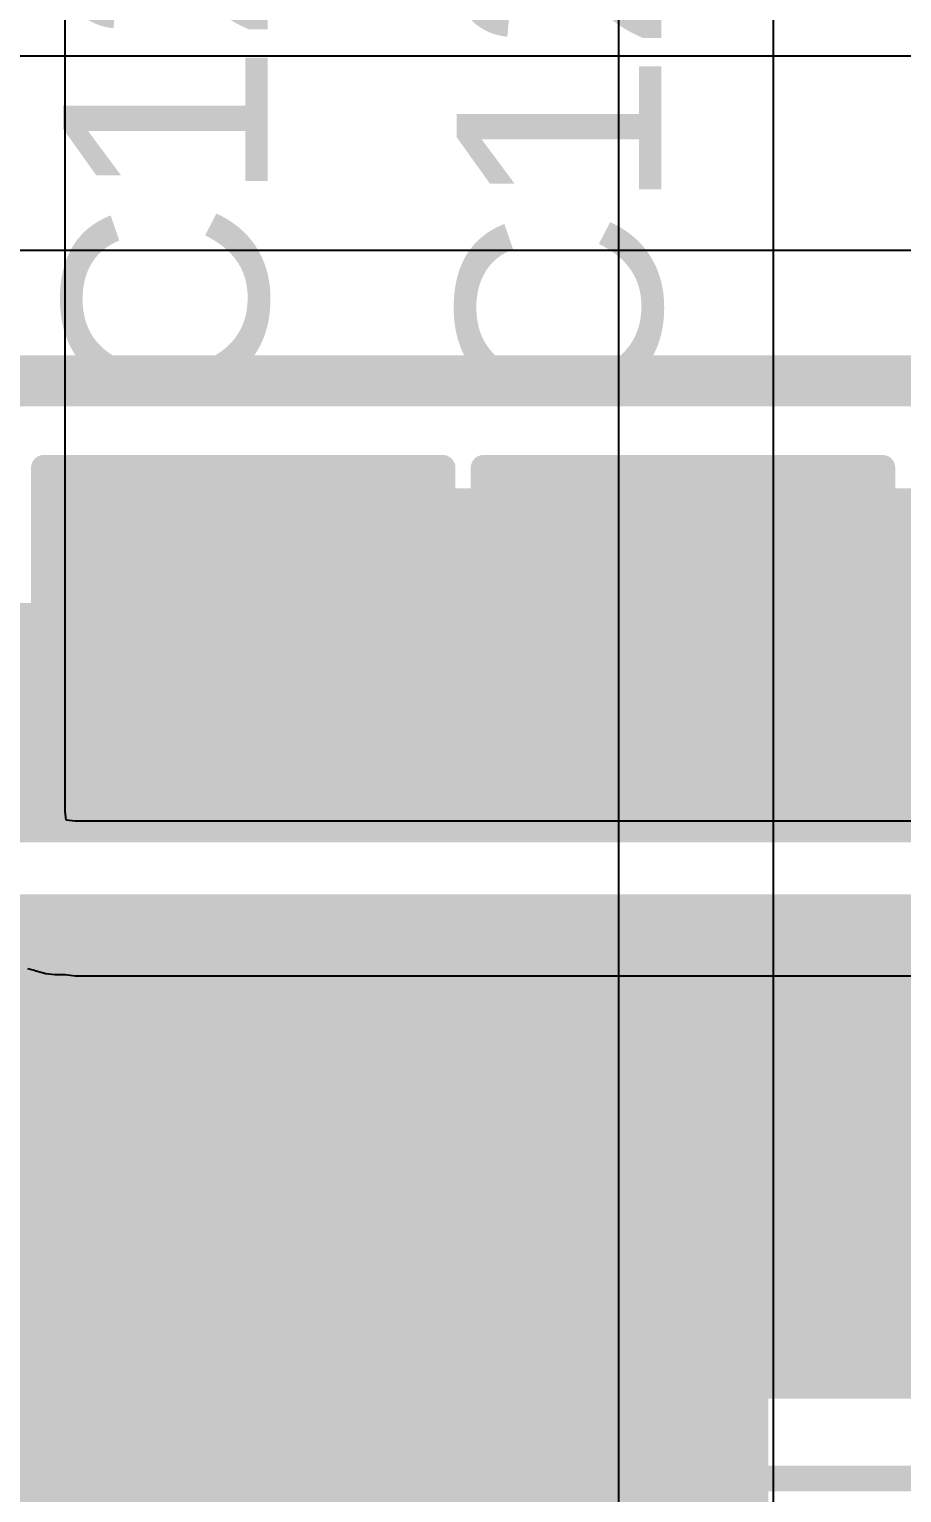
# Model space of a CAD drawing. Header units: inches. Extents: x -3 to 5437, y -3 to 5435.
# Drawn here: x 67.32 to 71.66, y 55.85 to 63.11 of the extents above; entities that cross this region are included whole.
import ezdxf

# ---------------------------------------------------------------- set-up
doc = ezdxf.new("R2010")
doc.units = ezdxf.units.IN
for name, color, linetype in [('Bottom Layer', 5, 'Continuous'), ('GND', 16, 'Continuous'), ('PWR', 76, 'Continuous'), ('Top Layer', 1, 'Continuous'), ('Top Overlay', 2, 'Continuous'), ('Top Paste', 8, 'Continuous'), ('Top Solder', 216, 'Continuous')]:
    doc.layers.add(name, color=color, linetype=linetype)
doc.styles.add('Arial', font='', dxfattribs={"height": 0.2})
doc.styles.get('Arial').set_extended_font_data('Arial')

# ---------------------------------------------------------------- blocks, each defined once
blk = doc.blocks.new('SMA_30')
at = {"layer": 'Top Layer'}
for points in [[(-3.25, 0.85), (-0.75, 0.85), (-0.75, -0.85), (-3.25, -0.85)], [(0.75, 0.85), (3.25, 0.85), (3.25, -0.85), (0.75, -0.85)]]:
    blk.add_hatch(color=1, dxfattribs=at).paths.add_polyline_path(points)
at = {"layer": 'Top Overlay'}
for points in [[(-4.445, -1.4216), (-3.278, -1.4216), (-3.278, 1.4219), (-4.445, 1.4219)], [(-3.3, 0.924), (-2.596, 0.924), (-2.596, 1.4219), (-3.3, 1.4219)], [(-3.3, -1.4219), (-2.596, -1.4219), (-2.596, -0.924), (-3.3, -0.924)]]:
    blk.add_hatch(color=2, dxfattribs=at).paths.add_polyline_path(points)
at = {"layer": 'Top Paste'}
for points in [[(-3.25, 0.85), (-0.75, 0.85), (-0.75, -0.85), (-3.25, -0.85)], [(0.75, 0.85), (3.25, 0.85), (3.25, -0.85), (0.75, -0.85)]]:
    blk.add_hatch(color=8, dxfattribs=at).paths.add_polyline_path(points)
at = {"layer": 'Top Solder'}
for points in [[(-3.3516, 0.9516), (-0.6484, 0.9516), (-0.6484, -0.9516), (-3.3516, -0.9516)], [(0.6484, 0.9516), (3.3516, 0.9516), (3.3516, -0.9516), (0.6484, -0.9516)]]:
    blk.add_hatch(color=216, dxfattribs=at).paths.add_polyline_path(points)
at = {"layer": 'Top Overlay'}
for points in [[(2.0612, 1.3577, 0.127, 0.127, 0), (-2.6581, 1.3577, 0.127, 0.127, 0)], [(2.0612, 1.3577, 0.127, 0.127, 0), (2.0612, 1.0122, 0.127, 0.127, 0)], [(2.0612, -1.0122, 0.127, 0.127, 0), (2.0612, -1.3577, 0.127, 0.127, 0)], [(2.0612, -1.3577, 0.127, 0.127, 0), (-2.6581, -1.3577, 0.127, 0.127, 0)]]:
    blk.add_lwpolyline(points, format="xyseb", dxfattribs=at)
for points in [[(-2.6899, 1.3577, 0.0635, 0.0635, 1), (-2.6264, 1.3577, 0.0635, 0.0635, 1)], [(2.0295, 1.3577, 0.0635, 0.0635, 1), (2.093, 1.3577, 0.0635, 0.0635, 1)], [(2.0295, 1.3577, 0.0635, 0.0635, 1), (2.093, 1.3577, 0.0635, 0.0635, 1)], [(2.0295, 1.0122, 0.0635, 0.0635, 1), (2.093, 1.0122, 0.0635, 0.0635, 1)], [(2.0295, -1.0122, 0.0635, 0.0635, 1), (2.093, -1.0122, 0.0635, 0.0635, 1)], [(-2.6899, -1.3577, 0.0635, 0.0635, 1), (-2.6264, -1.3577, 0.0635, 0.0635, 1)], [(2.0295, -1.3577, 0.0635, 0.0635, 1), (2.093, -1.3577, 0.0635, 0.0635, 1)], [(2.0295, -1.3577, 0.0635, 0.0635, 1), (2.093, -1.3577, 0.0635, 0.0635, 1)]]:
    blk.add_lwpolyline(points, format="xyseb", close=True, dxfattribs=at)
blk = doc.blocks.new('C___1206_34')
at = {"layer": 'Top Layer'}
for points in [[(-2.032, 0.889), (-0.508, 0.889), (-0.508, -0.889), (-2.032, -0.889)], [(0.508, 0.889), (2.032, 0.889), (2.032, -0.889), (0.508, -0.889)]]:
    blk.add_hatch(color=1, dxfattribs=at).paths.add_polyline_path(points)
at = {"layer": 'Top Paste'}
for points in [[(-2.032, 0.889), (-0.508, 0.889), (-0.508, -0.889), (-2.032, -0.889)], [(0.508, 0.889), (2.032, 0.889), (2.032, -0.889), (0.508, -0.889)]]:
    blk.add_hatch(color=8, dxfattribs=at).paths.add_polyline_path(points)
at = {"layer": 'Top Solder'}
for points in [[(-2.1336, 0.9906), (-0.4064, 0.9906), (-0.4064, -0.9906), (-2.1336, -0.9906)], [(0.4064, 0.9906), (2.1336, 0.9906), (2.1336, -0.9906), (0.4064, -0.9906)]]:
    blk.add_hatch(color=216, dxfattribs=at).paths.add_polyline_path(points)
at = {"layer": 'Top Overlay'}
for points in [[(-2.1336, -0.9906, 0.127, 0.127, 0), (-2.1336, 0.9906, 0.127, 0.127, 0)], [(-0.6096, 0.9906, 0.127, 0.127, 0), (-2.1336, 0.9906, 0.127, 0.127, 0)], [(2.1336, 0.9906, 0.127, 0.127, 0), (0.6096, 0.9906, 0.127, 0.127, 0)], [(2.1336, -0.9906, 0.127, 0.127, 0), (2.1336, 0.9906, 0.127, 0.127, 0)], [(-0.6096, -0.9906, 0.127, 0.127, 0), (-2.1336, -0.9906, 0.127, 0.127, 0)], [(2.1336, -0.9906, 0.127, 0.127, 0), (0.6096, -0.9906, 0.127, 0.127, 0)]]:
    blk.add_lwpolyline(points, format="xyseb", dxfattribs=at)
for points in [[(-2.16535, 0.9906, 0.0635, 0.0635, 1), (-2.10185, 0.9906, 0.0635, 0.0635, 1)], [(-2.16535, 0.9906, 0.0635, 0.0635, 1), (-2.10185, 0.9906, 0.0635, 0.0635, 1)], [(-0.64135, 0.9906, 0.0635, 0.0635, 1), (-0.57785, 0.9906, 0.0635, 0.0635, 1)], [(0.57785, 0.9906, 0.0635, 0.0635, 1), (0.64135, 0.9906, 0.0635, 0.0635, 1)], [(2.10185, 0.9906, 0.0635, 0.0635, 1), (2.16535, 0.9906, 0.0635, 0.0635, 1)], [(2.10185, 0.9906, 0.0635, 0.0635, 1), (2.16535, 0.9906, 0.0635, 0.0635, 1)], [(-2.16535, -0.9906, 0.0635, 0.0635, 1), (-2.10185, -0.9906, 0.0635, 0.0635, 1)], [(-2.16535, -0.9906, 0.0635, 0.0635, 1), (-2.10185, -0.9906, 0.0635, 0.0635, 1)], [(-0.64135, -0.9906, 0.0635, 0.0635, 1), (-0.57785, -0.9906, 0.0635, 0.0635, 1)], [(0.57785, -0.9906, 0.0635, 0.0635, 1), (0.64135, -0.9906, 0.0635, 0.0635, 1)], [(2.10185, -0.9906, 0.0635, 0.0635, 1), (2.16535, -0.9906, 0.0635, 0.0635, 1)], [(2.10185, -0.9906, 0.0635, 0.0635, 1), (2.16535, -0.9906, 0.0635, 0.0635, 1)]]:
    blk.add_lwpolyline(points, format="xyseb", close=True, dxfattribs=at)
blk = doc.blocks.new('C___1206_35')
at = {"layer": 'Top Layer'}
for points in [[(-2.032, 0.889), (-0.508, 0.889), (-0.508, -0.889), (-2.032, -0.889)], [(0.508, 0.889), (2.032, 0.889), (2.032, -0.889), (0.508, -0.889)]]:
    blk.add_hatch(color=1, dxfattribs=at).paths.add_polyline_path(points)
at = {"layer": 'Top Paste'}
for points in [[(-2.032, 0.889), (-0.508, 0.889), (-0.508, -0.889), (-2.032, -0.889)], [(0.508, 0.889), (2.032, 0.889), (2.032, -0.889), (0.508, -0.889)]]:
    blk.add_hatch(color=8, dxfattribs=at).paths.add_polyline_path(points)
at = {"layer": 'Top Solder'}
for points in [[(-2.1336, 0.9906), (-0.4064, 0.9906), (-0.4064, -0.9906), (-2.1336, -0.9906)], [(0.4064, 0.9906), (2.1336, 0.9906), (2.1336, -0.9906), (0.4064, -0.9906)]]:
    blk.add_hatch(color=216, dxfattribs=at).paths.add_polyline_path(points)
at = {"layer": 'Top Overlay'}
for points in [[(-2.1336, -0.9906, 0.127, 0.127, 0), (-2.1336, 0.9906, 0.127, 0.127, 0)], [(-0.6096, 0.9906, 0.127, 0.127, 0), (-2.1336, 0.9906, 0.127, 0.127, 0)], [(2.1336, 0.9906, 0.127, 0.127, 0), (0.6096, 0.9906, 0.127, 0.127, 0)], [(2.1336, -0.9906, 0.127, 0.127, 0), (2.1336, 0.9906, 0.127, 0.127, 0)], [(-0.6096, -0.9906, 0.127, 0.127, 0), (-2.1336, -0.9906, 0.127, 0.127, 0)], [(2.1336, -0.9906, 0.127, 0.127, 0), (0.6096, -0.9906, 0.127, 0.127, 0)]]:
    blk.add_lwpolyline(points, format="xyseb", dxfattribs=at)
for points in [[(-2.16535, 0.9906, 0.0635, 0.0635, 1), (-2.10185, 0.9906, 0.0635, 0.0635, 1)], [(-2.16535, 0.9906, 0.0635, 0.0635, 1), (-2.10185, 0.9906, 0.0635, 0.0635, 1)], [(-0.64135, 0.9906, 0.0635, 0.0635, 1), (-0.57785, 0.9906, 0.0635, 0.0635, 1)], [(0.57785, 0.9906, 0.0635, 0.0635, 1), (0.64135, 0.9906, 0.0635, 0.0635, 1)], [(2.10185, 0.9906, 0.0635, 0.0635, 1), (2.16535, 0.9906, 0.0635, 0.0635, 1)], [(2.10185, 0.9906, 0.0635, 0.0635, 1), (2.16535, 0.9906, 0.0635, 0.0635, 1)], [(-2.16535, -0.9906, 0.0635, 0.0635, 1), (-2.10185, -0.9906, 0.0635, 0.0635, 1)], [(-2.16535, -0.9906, 0.0635, 0.0635, 1), (-2.10185, -0.9906, 0.0635, 0.0635, 1)], [(-0.64135, -0.9906, 0.0635, 0.0635, 1), (-0.57785, -0.9906, 0.0635, 0.0635, 1)], [(0.57785, -0.9906, 0.0635, 0.0635, 1), (0.64135, -0.9906, 0.0635, 0.0635, 1)], [(2.10185, -0.9906, 0.0635, 0.0635, 1), (2.16535, -0.9906, 0.0635, 0.0635, 1)], [(2.10185, -0.9906, 0.0635, 0.0635, 1), (2.16535, -0.9906, 0.0635, 0.0635, 1)]]:
    blk.add_lwpolyline(points, format="xyseb", close=True, dxfattribs=at)

msp = doc.modelspace()

# ---------------------------------------------------------------- hatches: boundary and pattern name
at = {"layer": 'Top Layer'}
for points in [[(67.4961, 59.0744), (74.5998, 59.0744), (74.5998, 60.833), (67.4961, 60.833)], [(61.2123, 59.0744), (71.4839, 59.0744), (71.4839, 60.2622), (61.2123, 60.2622)], [(63.5384, 53.2523), (70.993, 53.2523), (70.993, 58.8164), (63.5384, 58.8164)], [(63.5384, 56.3118), (74.5998, 56.3118), (74.5998, 58.8164), (63.5384, 58.8164)]]:
    msp.add_hatch(color=1, dxfattribs=at).paths.add_polyline_path(points)

# ---------------------------------------------------------------- linework, layer by layer
at = {"layer": 'Bottom Layer'}
msp.add_line((62.0239, 62.9796), (80.58, 62.9796), dxfattribs=at)
at = {"layer": 'GND'}
for p, q in [((67.4998, 59.23), (67.4998, 70.652)), ((67.5056, 59.1855), (67.4998, 59.23)), ((67.5502, 59.1797), (67.5056, 59.1855)), ((72.325, 59.1797), (67.5502, 59.1797)), ((67.3134, 58.4482), (67.3462, 58.4394)), ((67.3462, 58.4394), (67.3512, 58.4373)), ((67.3512, 58.4373), (67.3566, 58.4366)), ((67.3566, 58.4366), (67.4053, 58.4235)), ((67.4053, 58.4235), (67.4053, 58.4235)), ((67.4053, 58.4235), (67.4053, 58.4235)), ((67.4053, 58.4235), (67.4499, 58.4177)), ((67.4499, 58.4177), (67.5002, 58.4177)), ((67.5002, 58.4177), (67.5502, 58.4111)), ((67.5502, 58.4111), (71.709, 58.4111))]:
    msp.add_line(p, q, dxfattribs=at)
at = {"layer": 'PWR'}
for p, q in [((71.0184, 38.4302), (71.0184, 72.6184)), ((70.2498, 72.3), (70.2498, 42.0955))]:
    msp.add_line(p, q, dxfattribs=at)
at = {"layer": 'Top Layer'}
msp.add_line((71.7155, 62.0138), (65.7429, 62.0138), dxfattribs=at)
msp.add_lwpolyline([(61.1835, 61.3664, 0.254, 0.254, 0), (72.0003, 61.3664, 0.254, 0.254, 0)], format="xyseb", dxfattribs=at)

# ---------------------------------------------------------------- block references
for name, p, rotation in [('C___1206_34', (68.3851, 58.801), 270), ('C___1206_35', (70.5695, 58.801), 270), ('SMA_30', (70.6948, 54.5587), 180)]:
    msp.add_blockref(name, p, dxfattribs=dict(rotation=rotation))

# ---------------------------------------------------------------- texts
at = {"layer": 'Top Overlay', "style": 'Arial'}
for s, p in [('C121', (68.5058, 61.2255)), ('C120', (70.4616, 61.1832))]:
    msp.add_text(s, height=1.016, rotation=90, dxfattribs=at).set_placement(p)

doc.saveas('drawing.dxf')
